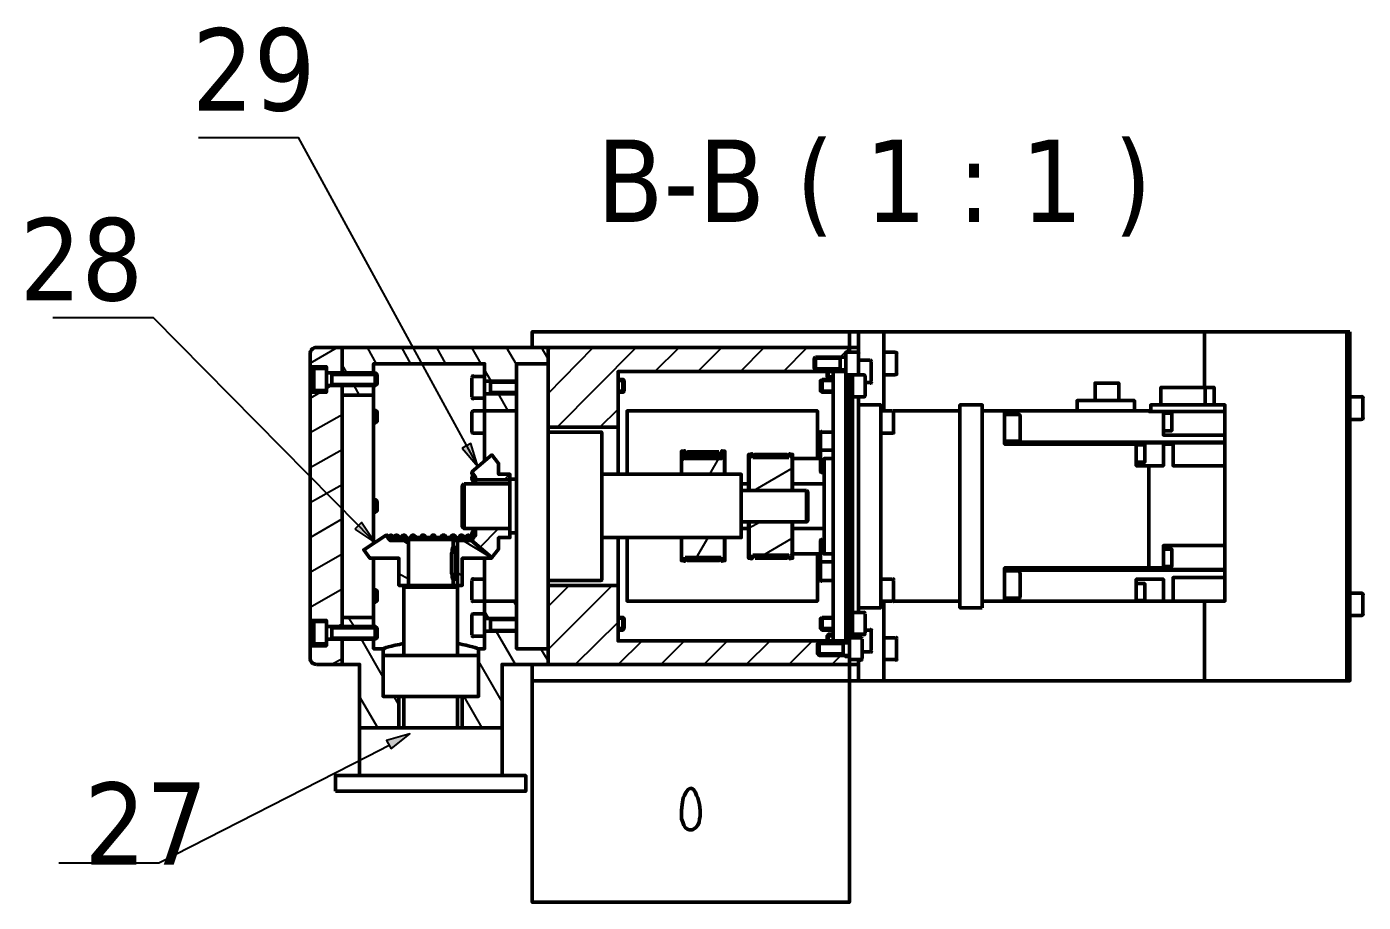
# Model space of a CAD drawing. Header units: millimetres. Extents: x 676 to 1421, y 838 to 1741.
# Drawn here: x 1028.5 to 1344.7, y 838.5 to 1045.7 of the extents above; entities that cross this region are included whole.
import ezdxf

# ---------------------------------------------------------------- set-up
doc = ezdxf.new("R2010")
doc.units = ezdxf.units.MM
for name, color, linetype in [('PDF_Hatch (ISO)', 7, 'Continuous'), ('PDF_Sketch Geometry (ISO)', 7, 'Continuous'), ('PDF_Symbol (ISO)', 7, 'Continuous'), ('PDF_Text', 7, 'Continuous'), ('PDF_Visible (ISO)', 7, 'Continuous'), ('PDF_Visible Narrow (ISO)', 7, 'Continuous')]:
    doc.layers.add(name, color=color, linetype=linetype)
doc.styles.add('PDF Tahoma', font='tahoma.ttf')

msp = doc.modelspace()

# ---------------------------------------------------------------- hatches: boundary and pattern name
at = {"layer": 'PDF_Symbol (ISO)', "transparency": 33554559}
for points in [[(1131.56, 945.89), (1131.56, 945.89), (1135.27, 941.61), (1133.56, 947.04)], [(1106.13, 926.75), (1106.13, 926.75), (1110.84, 923.61), (1107.7, 928.32)], [(1114.79, 874.74), (1114.79, 874.74), (1119.22, 878.31), (1113.65, 876.74)]]:
    msp.add_hatch(color=256, dxfattribs=at).paths.add_polyline_path(points)

# ---------------------------------------------------------------- linework, layer by layer
at = {"layer": 'PDF_Hatch (ISO)', "lineweight": 25}
for points in [[(1095.56, 966.04), (1101.99, 969.75)], [(1111.27, 965.89), (1109.13, 969.75)], [(1119.41, 965.89), (1117.27, 969.75)], [(1127.7, 965.89), (1125.56, 969.75)], [(1135.99, 965.89), (1133.84, 969.75)], [(1144.41, 965.75), (1141.99, 969.75)], [(1151.84, 967.04), (1150.27, 969.75)], [(1151.84, 958.89), (1162.56, 969.75)], [(1151.84, 969.04), (1152.56, 969.75)], [(1153.99, 950.89), (1172.7, 969.75)], [(1177.13, 964.04), (1182.84, 969.75)], [(1187.27, 964.04), (1192.99, 969.75)], [(1197.41, 964.04), (1202.99, 969.75)], [(1207.56, 964.04), (1213.13, 969.75)], [(1220.99, 967.46), (1223.13, 969.61)], [(1104.27, 963.75), (1103.13, 965.75)], [(1138.41, 961.75), (1136.84, 964.46)], [(1217.56, 964.04), (1217.99, 964.46)], [(1095.56, 957.75), (1097.99, 959.18)], [(1099.41, 959.89), (1100.56, 960.75)], [(1107.27, 958.46), (1105.99, 960.75)], [(1142.41, 954.75), (1140.13, 958.75)], [(1164.13, 950.89), (1168.41, 955.18)], [(1095.56, 949.61), (1103.13, 953.89)], [(1223.13, 953.46), (1222.27, 954.18)], [(1095.56, 941.32), (1103.13, 945.61)], [(1183.41, 942.61), (1184.27, 943.89)], [(1190.13, 939.75), (1192.27, 943.46)], [(1191.84, 944.32), (1190.99, 945.04)], [(1192.84, 944.46), (1193.27, 945.18)], [(1199.41, 943.46), (1200.13, 943.89)], [(1206.56, 943.75), (1206.13, 944.46)], [(1223.13, 943.32), (1222.27, 944.04)], [(1141.56, 938.46), (1142.7, 939.75)], [(1200.56, 935.89), (1209.56, 941.18)], [(1095.56, 933.04), (1103.13, 937.32)], [(1223.13, 933.32), (1222.27, 934.04)], [(1095.56, 924.75), (1103.13, 929.18)], [(1135.7, 922.46), (1140.13, 926.89)], [(1199.41, 927.04), (1201.99, 928.46)], [(1118.84, 923.18), (1117.41, 924.04)], [(1137.7, 920.46), (1131.7, 924.04)], [(1186.99, 920.04), (1189.7, 924.75)], [(1202.7, 920.61), (1209.56, 924.61)], [(1223.13, 923.18), (1222.27, 923.89)], [(1095.56, 916.61), (1103.13, 920.89)], [(1110.27, 919.89), (1109.27, 920.46)], [(1203.84, 919.89), (1203.41, 920.61)], [(1186.56, 919.32), (1185.84, 920.04)], [(1118.84, 914.89), (1116.56, 916.18)], [(1131.56, 915.75), (1130.41, 916.46)], [(1223.13, 913.04), (1222.27, 913.75)], [(1095.56, 908.32), (1103.13, 912.61)], [(1151.84, 898.32), (1166.99, 913.46)], [(1151.84, 908.46), (1156.84, 913.46)], [(1144.41, 908.61), (1143.7, 909.75)], [(1101.84, 903.75), (1103.13, 904.32)], [(1105.99, 903.75), (1104.56, 905.89)], [(1137.84, 905.61), (1136.84, 907.32)], [(1158.27, 894.75), (1168.41, 904.75)], [(1144.13, 894.75), (1139.56, 902.61)], [(1223.13, 902.89), (1222.27, 903.75)], [(1112.84, 891.75), (1107.7, 900.75)], [(1151.84, 895.61), (1150.13, 898.46)], [(1168.41, 894.75), (1174.13, 900.32)], [(1178.56, 894.75), (1184.13, 900.32)], [(1188.7, 894.75), (1194.27, 900.32)], [(1198.7, 894.75), (1204.41, 900.32)], [(1208.84, 894.75), (1214.41, 900.32)], [(1100.56, 894.75), (1103.13, 896.18)], [(1140.99, 885.89), (1135.41, 895.61)], [(1218.99, 894.75), (1221.13, 896.89)], [(1111.56, 879.75), (1107.27, 887.18)], [(1116.56, 885.18), (1115.41, 887.18)], [(1136.27, 879.75), (1131.99, 887.18)]]:
    msp.add_lwpolyline(points, dxfattribs=at)
at = {"layer": 'PDF_Sketch Geometry (ISO)', "lineweight": 25}
msp.add_lwpolyline([(1112.84, 887.18), (1112.84, 896.89), (1135.41, 896.89), (1135.41, 887.18)], close=True, dxfattribs=at)
at = {"layer": 'PDF_Symbol (ISO)', "lineweight": 25}
for points in [[(1069.13, 1019.46), (1092.7, 1019.46), (1132.56, 946.46), (1135.27, 941.61)], [(1034.7, 976.89), (1058.41, 976.89), (1106.99, 927.61), (1110.84, 923.61)], [(1036.1, 847.78), (1059.81, 847.78), (1109.24, 873.07), (1114.24, 875.64)]]:
    msp.add_lwpolyline(points, dxfattribs=at)
for points in [[(1131.56, 945.89), (1135.27, 941.61), (1133.56, 947.04)], [(1106.13, 926.75), (1110.84, 923.61), (1107.7, 928.32)], [(1114.75, 874.74), (1119.17, 878.31), (1113.6, 876.74)]]:
    msp.add_lwpolyline(points, close=True, dxfattribs=at)
at = {"layer": 'PDF_Visible (ISO)', "lineweight": 50}
for points in [[(1148.13, 969.75), (1148.13, 973.46), (1223.13, 973.46)], [(1225.27, 973.46), (1231.27, 973.46)], [(1231.27, 890.89), (1307.13, 890.89), (1307.13, 909.75), (1307.13, 890.89), (1340.84, 890.89), (1340.84, 973.46), (1307.13, 973.46), (1307.13, 960.32), (1307.13, 973.46), (1231.27, 973.46), (1231.27, 954.75)], [(1095.56, 968.18), (1095.56, 965.18), (1099.41, 965.18), (1099.41, 964.75), (1099.41, 959.61)], [(1110.99, 963.75), (1111.41, 963.32), (1111.41, 961.04), (1110.99, 960.75), (1110.99, 963.75), (1099.41, 963.75), (1103.13, 963.75), (1103.13, 969.75), (1097.13, 969.75)], [(1103.13, 900.75), (1103.13, 894.75), (1107.27, 894.75), (1107.27, 879.75), (1116.56, 879.75), (1140.99, 879.75), (1140.99, 894.75), (1151.84, 894.75), (1151.84, 898.46), (1144.41, 898.46), (1151.84, 898.46), (1151.84, 965.89), (1151.84, 969.75), (1163.13, 969.75), (1223.13, 969.75), (1223.13, 968.61)], [(1144.41, 898.46), (1144.41, 965.89), (1151.84, 965.89), (1151.84, 969.75), (1103.13, 969.75), (1103.13, 963.75)], [(1224.99, 968.61), (1222.27, 968.61), (1222.27, 963.32), (1222.27, 899.89)], [(1225.27, 969.75), (1225.27, 968.32), (1225.27, 963.61), (1225.27, 963.32)], [(1233.99, 968.61), (1231.27, 968.61)], [(1234.27, 963.61), (1234.27, 968.32)], [(1095.56, 959.18), (1095.56, 965.18)], [(1096.41, 959.89), (1096.41, 964.46)], [(1096.7, 964.75), (1099.41, 964.75)], [(1110.56, 963.75), (1110.56, 965.89), (1136.84, 965.89), (1136.84, 962.89), (1136.84, 957.75), (1134.13, 957.75)], [(1151.84, 965.89), (1144.41, 965.89)], [(1222.27, 967.46), (1215.13, 967.46)], [(1222.27, 964.46), (1215.13, 964.46)], [(1220.99, 964.46), (1220.99, 967.46)], [(1227.99, 966.75), (1225.27, 966.75)], [(1228.27, 961.75), (1228.27, 966.32)], [(1100.7, 960.75), (1100.7, 963.75)], [(1133.84, 958.04), (1133.84, 962.61)], [(1134.13, 962.89), (1136.84, 962.89)], [(1138.27, 958.75), (1138.27, 961.75)], [(1151.84, 950.89), (1168.41, 950.89), (1168.41, 964.04), (1219.27, 964.04), (1222.27, 964.04)], [(1168.41, 959.18), (1169.56, 959.18), (1169.84, 959.46), (1169.84, 961.89), (1169.56, 962.18), (1168.41, 962.18)], [(1169.56, 959.18), (1169.56, 962.18)], [(1219.27, 962.18), (1216.7, 962.18)], [(1217.84, 964.04), (1217.84, 962.89), (1218.13, 962.61), (1218.13, 964.04)], [(1219.27, 962.61), (1218.13, 962.61)], [(1219.27, 900.32), (1219.27, 964.04)], [(1226.56, 963.32), (1224.99, 963.32), (1222.27, 963.32)], [(1223.13, 895.89), (1223.13, 901.04), (1223.13, 963.32)], [(1223.84, 963.32), (1223.84, 901.04)], [(1226.84, 958.32), (1226.84, 963.04)], [(1227.99, 961.46), (1226.84, 961.46)], [(1233.99, 963.32), (1231.27, 963.32)], [(1281.27, 957.18), (1281.27, 961.32), (1286.84, 961.32), (1286.84, 957.18)], [(1096.7, 959.61), (1099.41, 959.61), (1099.41, 959.18), (1095.56, 959.18), (1095.56, 905.18), (1099.41, 905.18), (1099.41, 904.89), (1099.41, 899.61), (1099.41, 899.18), (1095.56, 899.18), (1095.56, 896.18)], [(1110.99, 903.75), (1099.41, 903.75), (1103.13, 903.75), (1103.13, 960.75), (1099.41, 960.75), (1110.99, 960.75)], [(1103.13, 960.75), (1103.13, 958.46), (1110.56, 958.46), (1110.56, 960.75)], [(1110.56, 923.32), (1110.56, 958.46)], [(1219.27, 959.18), (1216.7, 959.18)], [(1226.56, 958.04), (1223.84, 958.04)], [(1225.27, 958.04), (1225.27, 907.04)], [(1307.27, 960.32), (1296.84, 960.32), (1296.84, 956.18)], [(1309.41, 956.18), (1309.41, 960.32), (1307.27, 960.32), (1307.27, 956.18)], [(1344.27, 958.04), (1341.56, 958.04)], [(1110.56, 951.89), (1110.99, 951.89), (1111.41, 952.18), (1111.41, 954.61), (1110.99, 954.89), (1110.56, 954.89)], [(1110.99, 951.89), (1110.99, 954.89)], [(1136.84, 957.75), (1136.84, 954.75), (1144.41, 954.75)], [(1225.27, 956.18), (1230.56, 956.18), (1230.56, 908.18), (1225.27, 908.18)], [(1276.99, 954.75), (1276.99, 957.18), (1290.56, 957.18), (1290.56, 954.75)], [(1294.41, 954.61), (1294.41, 956.18), (1311.99, 956.18), (1311.99, 954.61), (1311.99, 949.04), (1311.99, 947.32), (1311.99, 947.18), (1311.99, 941.75), (1311.99, 922.89), (1311.99, 917.18), (1311.99, 917.04), (1311.99, 915.32), (1311.99, 909.75), (1299.7, 909.75)], [(1344.56, 953.18), (1344.56, 957.75)], [(1133.84, 949.75), (1133.84, 954.46)], [(1136.84, 942.89), (1136.84, 954.75), (1134.13, 954.75)], [(1170.56, 939.75), (1170.56, 954.75), (1215.56, 954.75), (1215.56, 943.46)], [(1233.27, 954.75), (1230.56, 954.75)], [(1233.41, 954.75), (1249.27, 954.75)], [(1233.56, 949.75), (1233.56, 954.46)], [(1254.56, 954.75), (1259.84, 954.75), (1276.99, 954.75), (1290.56, 954.75), (1293.99, 954.75), (1293.99, 954.61), (1297.41, 954.61), (1311.99, 954.61)], [(1311.99, 947.18), (1299.7, 947.18), (1299.7, 946.89), (1297.41, 946.89), (1297.41, 947.18), (1290.99, 947.18), (1290.99, 946.89), (1259.84, 946.89), (1259.84, 954.75)], [(1263.27, 953.89), (1259.84, 953.89)], [(1263.56, 947.89), (1263.56, 953.61)], [(1311.99, 949.04), (1297.41, 949.04), (1297.41, 954.61)], [(1297.41, 950.04), (1299.41, 950.04), (1299.41, 954.18), (1297.41, 954.18)], [(1344.27, 952.75), (1341.56, 952.75)], [(1134.13, 949.46), (1136.84, 949.46)], [(1164.41, 949.75), (1152.13, 949.75)], [(1164.56, 914.75), (1164.56, 949.61)], [(1168.41, 939.75), (1168.41, 950.89)], [(1216.27, 940.46), (1216.27, 945.18), (1216.27, 949.46)], [(1216.7, 949.75), (1219.27, 949.75)], [(1233.27, 949.46), (1230.56, 949.46)], [(1216.7, 945.46), (1219.27, 945.46)], [(1263.27, 947.61), (1259.84, 947.61)], [(1311.99, 947.32), (1259.84, 947.32)], [(1290.99, 946.89), (1290.99, 941.75), (1293.99, 941.75), (1293.99, 917.61)], [(1290.99, 942.61), (1292.99, 942.61), (1292.99, 946.75), (1290.99, 946.75)], [(1293.99, 941.75), (1297.41, 941.75), (1297.41, 946.89)], [(1311.99, 941.75), (1299.7, 941.75), (1299.7, 946.89)], [(1131.99, 926.89), (1142.84, 926.89), (1134.7, 926.89), (1134.7, 925.46), (1133.84, 924.04), (1138.56, 920.04), (1140.13, 922.04), (1140.13, 924.75), (1142.84, 924.75), (1142.84, 925.89), (1142.84, 938.61), (1142.84, 939.75), (1140.13, 939.75), (1140.13, 942.32), (1138.56, 944.32), (1133.84, 940.32), (1134.7, 939.04), (1134.7, 938.46), (1142.84, 938.46)], [(1184.27, 944.46), (1184.13, 945.32), (1183.41, 945.18), (1183.41, 944.32), (1183.41, 939.75), (1193.56, 939.75), (1193.56, 944.32), (1193.7, 945.18), (1192.99, 945.32), (1192.84, 944.46)], [(1183.41, 939.75), (1183.41, 945.18)], [(1184.84, 944.32), (1184.84, 944.32)], [(1192.27, 944.32), (1192.27, 944.32)], [(1193.7, 939.75), (1193.7, 945.18)], [(1200.27, 943.89), (1200.13, 944.61), (1199.27, 944.46), (1199.41, 943.75), (1199.41, 935.89), (1209.56, 935.89), (1209.56, 943.75), (1209.7, 944.46), (1208.99, 944.61), (1208.84, 943.89)], [(1199.27, 935.89), (1199.27, 944.46)], [(1208.84, 943.75), (1200.27, 943.75)], [(1209.7, 935.89), (1209.7, 944.46)], [(1209.7, 943.46), (1216.27, 943.46)], [(1219.27, 920.89), (1217.13, 920.89), (1217.13, 943.46), (1219.27, 943.46)], [(1133.84, 940.32), (1133.84, 940.32)], [(1133.84, 940.32), (1134.27, 939.61), (1134.7, 938.89), (1134.27, 939.46), (1133.84, 940.04)], [(1133.84, 940.18), (1133.84, 940.04), (1133.84, 939.89), (1134.27, 939.18), (1134.7, 938.46), (1134.7, 937.46), (1134.13, 938.04), (1133.84, 938.75), (1133.84, 939.04), (1134.13, 939.32)], [(1164.56, 924.75), (1197.56, 924.75), (1197.56, 939.75), (1164.56, 939.75)], [(1216.7, 940.18), (1217.13, 940.18)], [(1131.99, 937.46), (1142.84, 937.46)], [(1134.7, 938.18), (1134.27, 938.61), (1133.84, 939.04)], [(1134.13, 937.46), (1134.41, 937.61)], [(1142.84, 938.61), (1144.41, 938.61)], [(1197.56, 937.46), (1199.27, 937.46)], [(1197.56, 935.89), (1212.99, 935.89)], [(1209.7, 937.46), (1217.13, 937.46)], [(1134.27, 925.32), (1133.84, 925.61), (1133.84, 925.89), (1134.13, 926.46), (1134.56, 926.89)], [(1197.56, 928.46), (1212.99, 928.46)], [(1197.56, 926.89), (1199.27, 926.89)], [(1208.84, 920.46), (1208.99, 919.75), (1209.7, 919.89), (1209.56, 920.61), (1209.56, 928.46), (1199.41, 928.46), (1199.41, 920.61), (1199.27, 919.89), (1200.13, 919.75), (1200.27, 920.46)], [(1199.27, 919.89), (1199.27, 928.46)], [(1209.7, 919.89), (1209.7, 928.46)], [(1209.7, 926.89), (1217.13, 926.89)], [(1117.7, 924.04), (1117.56, 924.61), (1117.56, 925.32), (1117.99, 925.32), (1118.41, 924.75), (1118.84, 924.32), (1118.84, 913.46), (1118.84, 924.04), (1114.56, 924.04), (1113.56, 925.32), (1108.27, 921.89), (1109.7, 919.89), (1116.56, 919.89), (1116.56, 913.46), (1118.13, 913.46), (1117.7, 913.04), (1130.41, 913.04), (1130.13, 913.46)], [(1113.56, 925.32), (1113.56, 925.32)], [(1113.56, 925.18), (1113.7, 925.32), (1114.13, 924.61), (1114.56, 924.04), (1113.99, 924.61), (1113.56, 925.32)], [(1113.7, 925.32), (1113.84, 925.32), (1114.41, 924.61), (1114.99, 924.04)], [(1114.13, 925.04), (1114.56, 925.32)], [(1115.27, 924.04), (1114.84, 924.61), (1114.56, 925.32), (1114.84, 925.32), (1115.41, 924.61), (1115.99, 924.04)], [(1115.27, 924.75), (1115.84, 925.32), (1115.99, 924.61), (1116.27, 924.04)], [(1115.84, 925.32), (1116.13, 925.32), (1116.84, 924.61), (1117.27, 924.04)], [(1116.84, 924.61), (1117.56, 925.32)], [(1119.27, 924.75), (1119.7, 925.32), (1119.56, 924.75)], [(1119.7, 925.32), (1120.13, 925.32), (1120.7, 924.75)], [(1121.84, 924.89), (1121.84, 924.75), (1121.99, 925.32), (1122.56, 925.32), (1122.99, 924.75)], [(1124.13, 924.75), (1124.41, 925.32), (1124.99, 925.32), (1125.27, 924.75)], [(1126.41, 924.75), (1126.84, 925.32), (1127.41, 925.32)], [(1127.7, 924.75), (1127.41, 925.32), (1127.56, 924.75)], [(1128.7, 924.75), (1129.13, 925.32), (1129.7, 925.32), (1130.41, 924.32)], [(1129.41, 924.32), (1129.41, 922.46)], [(1129.41, 924.04), (1130.41, 924.04)], [(1129.56, 924.04), (1129.7, 924.61), (1129.7, 925.32)], [(1130.13, 924.04), (1130.56, 924.61), (1131.13, 925.32), (1131.56, 925.32), (1132.27, 924.75)], [(1131.27, 924.04), (1131.41, 924.61), (1131.56, 925.32)], [(1131.7, 924.04), (1132.13, 924.61), (1132.84, 925.32), (1133.13, 925.32), (1133.56, 924.89)], [(1132.56, 924.04), (1132.84, 924.61), (1133.13, 925.32)], [(1132.84, 924.04), (1133.41, 924.61), (1133.99, 925.32), (1134.13, 925.32), (1133.84, 924.61), (1133.41, 924.04)], [(1134.56, 925.18), (1134.7, 925.32), (1134.56, 925.32), (1133.99, 924.61), (1133.56, 924.04)], [(1133.7, 924.04), (1134.27, 924.75), (1134.7, 925.46)], [(1133.84, 925.61), (1134.27, 925.89), (1134.7, 926.32)], [(1134.7, 925.61), (1134.27, 925.04), (1133.84, 924.46), (1133.84, 924.61), (1134.27, 925.32), (1134.7, 926.04)], [(1133.84, 924.46), (1133.84, 924.46)], [(1133.84, 924.04), (1133.84, 924.04)], [(1134.13, 925.32), (1134.13, 925.32)], [(1134.7, 925.32), (1134.7, 925.32)], [(1142.84, 925.89), (1144.41, 925.89)], [(1168.41, 913.46), (1168.41, 924.75)], [(1215.56, 920.89), (1215.56, 909.75), (1170.56, 909.75), (1170.56, 924.75)], [(1192.84, 919.89), (1192.99, 919.18), (1193.7, 919.32), (1193.56, 920.04), (1193.56, 924.75), (1183.41, 924.75), (1183.41, 920.04), (1183.41, 919.32), (1184.13, 919.18), (1184.27, 919.89)], [(1183.41, 919.32), (1183.41, 924.75)], [(1193.7, 919.32), (1193.7, 924.75)], [(1216.27, 914.89), (1216.27, 919.32), (1216.27, 923.89)], [(1216.7, 924.18), (1217.13, 924.18)], [(1129.99, 914.89), (1129.41, 914.89), (1129.27, 915.04), (1129.13, 915.46), (1129.13, 916.04), (1128.99, 916.46), (1128.99, 916.89), (1128.99, 920.61), (1128.99, 920.89), (1129.13, 921.32), (1129.13, 921.89), (1129.27, 922.32), (1129.27, 922.46), (1129.41, 922.46), (1129.99, 922.46)], [(1200.27, 920.61), (1208.84, 920.61)], [(1209.7, 920.89), (1216.27, 920.89)], [(1254.56, 909.75), (1259.84, 909.75), (1259.84, 917.61), (1293.99, 917.61), (1297.41, 917.61), (1297.41, 922.89), (1311.99, 922.89)], [(1297.41, 917.89), (1299.41, 917.89), (1299.41, 922.04), (1297.41, 922.04)], [(1110.56, 905.89), (1110.56, 919.89)], [(1134.13, 909.75), (1136.84, 909.75), (1136.84, 919.89)], [(1138.41, 919.89), (1138.56, 920.04)], [(1184.27, 920.04), (1192.84, 920.04)], [(1216.7, 919.04), (1219.27, 919.04)], [(1311.99, 917.04), (1259.84, 917.04)], [(1311.99, 917.18), (1297.41, 917.18), (1297.41, 917.61)], [(1129.41, 914.89), (1129.41, 913.46)], [(1133.84, 910.04), (1133.84, 914.61)], [(1134.13, 914.89), (1136.84, 914.89)], [(1164.41, 914.61), (1152.13, 914.61)], [(1216.7, 914.61), (1219.27, 914.61)], [(1233.27, 914.89), (1230.56, 914.89)], [(1233.56, 910.04), (1233.56, 914.61)], [(1263.27, 916.89), (1259.84, 916.89)], [(1263.56, 910.89), (1263.56, 916.46)], [(1290.99, 909.75), (1290.99, 914.89), (1297.41, 914.89), (1297.41, 909.75), (1299.7, 909.75), (1299.7, 915.32), (1311.99, 915.32)], [(1290.99, 909.89), (1292.99, 909.89), (1292.99, 913.89), (1290.99, 913.89)], [(1110.56, 909.46), (1110.99, 909.46), (1111.41, 909.75), (1111.41, 912.18), (1110.99, 912.46), (1110.56, 912.46)], [(1110.99, 909.46), (1110.99, 912.46)], [(1117.7, 913.04), (1117.7, 896.89)], [(1130.41, 913.46), (1130.13, 913.46), (1118.84, 913.46), (1118.13, 913.46)], [(1130.41, 913.04), (1130.41, 896.89)], [(1215.99, 899.89), (1215.56, 899.61), (1215.56, 897.32), (1215.99, 896.89), (1215.99, 899.89), (1222.99, 899.89), (1222.27, 899.89), (1222.27, 900.32), (1219.27, 900.32), (1168.41, 900.32), (1168.41, 913.46), (1151.84, 913.46)], [(1344.27, 911.61), (1341.56, 911.61)], [(1344.56, 906.61), (1344.56, 911.32)], [(1144.41, 909.75), (1136.84, 909.75), (1136.84, 906.75), (1136.84, 901.46)], [(1225.27, 890.89), (1231.27, 890.89), (1231.27, 909.75)], [(1233.27, 909.75), (1230.56, 909.75)], [(1233.41, 909.75), (1249.27, 909.75)], [(1263.27, 910.46), (1259.84, 910.46)], [(1259.84, 909.75), (1290.99, 909.75), (1293.99, 909.75), (1297.41, 909.75)], [(1095.56, 899.18), (1095.56, 905.18)], [(1096.41, 899.89), (1096.41, 904.46)], [(1096.7, 904.89), (1099.41, 904.89)], [(1110.56, 903.75), (1110.56, 905.89), (1103.13, 905.89), (1103.13, 903.75)], [(1133.84, 901.75), (1133.84, 906.46)], [(1134.13, 906.75), (1136.84, 906.75)], [(1138.27, 902.61), (1138.27, 905.61)], [(1168.41, 902.89), (1169.56, 902.89), (1169.84, 903.32), (1169.84, 905.61), (1169.56, 905.89), (1168.41, 905.89)], [(1169.56, 902.89), (1169.56, 905.89)], [(1219.27, 905.89), (1216.7, 905.89)], [(1226.56, 907.04), (1223.84, 907.04)], [(1226.84, 902.18), (1226.84, 906.75)], [(1344.27, 906.32), (1341.56, 906.32)], [(1097.13, 894.75), (1103.13, 894.75), (1103.13, 900.75), (1099.41, 900.75), (1110.99, 900.75), (1110.99, 903.75), (1111.41, 903.32), (1111.41, 901.04), (1110.99, 900.75)], [(1100.7, 900.75), (1100.7, 903.75)], [(1110.56, 900.75), (1110.56, 898.46), (1112.84, 898.46), (1112.84, 887.18), (1113.13, 887.18), (1134.41, 887.18), (1135.13, 887.18), (1135.41, 887.18), (1135.41, 898.46), (1136.84, 898.46), (1136.84, 901.46), (1134.13, 901.46)], [(1219.27, 902.89), (1216.7, 902.89)], [(1218.13, 900.32), (1218.13, 901.89), (1217.84, 901.46), (1217.84, 900.32)], [(1219.27, 901.89), (1218.13, 901.89)], [(1226.56, 901.89), (1223.84, 901.89)], [(1225.27, 901.89), (1225.27, 901.04)], [(1227.99, 902.89), (1226.84, 902.89)], [(1228.27, 898.04), (1228.27, 902.61)], [(1096.7, 899.61), (1099.41, 899.61)], [(1112.84, 898.46), (1112.99, 898.46), (1113.13, 898.61), (1113.56, 898.75), (1114.13, 898.89), (1114.84, 899.04), (1115.7, 899.32), (1116.7, 899.46), (1117.7, 899.75)], [(1130.41, 899.75), (1131.56, 899.46), (1132.41, 899.32), (1133.27, 899.04), (1133.99, 898.89), (1134.56, 898.75), (1134.99, 898.61), (1135.27, 898.46), (1135.41, 898.46)], [(1151.84, 898.46), (1151.84, 894.75), (1163.13, 894.75), (1223.13, 894.75), (1223.13, 895.89), (1225.84, 895.89)], [(1221.7, 896.89), (1221.7, 899.89)], [(1225.84, 901.04), (1223.13, 901.04)], [(1226.13, 896.18), (1226.13, 900.75)], [(1233.99, 901.04), (1231.27, 901.04)], [(1234.27, 896.18), (1234.27, 900.75)], [(1112.84, 896.75), (1112.84, 887.46)], [(1113.13, 896.89), (1135.13, 896.89)], [(1135.41, 896.75), (1135.41, 887.46)], [(1222.99, 896.89), (1215.99, 896.89)], [(1222.27, 896.61), (1223.13, 896.61), (1222.27, 896.61), (1222.27, 896.89)], [(1225.27, 895.89), (1225.27, 894.75)], [(1227.99, 897.75), (1226.13, 897.75)], [(1233.99, 895.89), (1231.27, 895.89)], [(1223.13, 890.89), (1225.27, 890.89), (1225.27, 894.75), (1223.13, 894.75), (1223.13, 890.89), (1148.13, 890.89), (1148.13, 894.75)], [(1116.56, 879.75), (1116.56, 887.18)], [(1117.7, 887.18), (1117.7, 879.75)], [(1130.41, 887.18), (1130.41, 879.75)], [(1131.56, 887.18), (1131.56, 879.75)], [(1107.27, 879.75), (1107.27, 868.46)], [(1140.99, 879.75), (1140.99, 868.46)]]:
    msp.add_lwpolyline(points, dxfattribs=at)
for points in [[(1225.27, 973.46), (1223.13, 973.46), (1223.13, 969.75), (1225.27, 969.75)], [(1341.56, 973.46), (1340.84, 973.46), (1340.84, 890.89), (1341.56, 890.89)], [(1215.13, 967.46), (1214.84, 967.18), (1214.84, 964.75), (1215.13, 964.46)], [(1144.41, 961.75), (1136.99, 961.75)], [(1216.7, 962.18), (1216.27, 961.89), (1216.27, 959.46), (1216.7, 959.18)], [(1144.41, 958.75), (1136.99, 958.75)], [(1254.56, 908.18), (1254.56, 956.18), (1249.27, 956.18), (1249.27, 908.18)], [(1192.84, 944.32), (1192.84, 943.46), (1184.27, 943.46), (1184.27, 944.32)], [(1192.27, 945.04), (1184.84, 945.04), (1184.84, 944.32), (1192.27, 944.32)], [(1200.84, 943.75), (1208.27, 943.75), (1208.27, 944.46), (1200.84, 944.46)], [(1131.99, 937.46), (1131.56, 937.04), (1131.56, 927.32), (1131.99, 926.89)], [(1212.99, 935.89), (1213.27, 935.61), (1213.27, 928.75), (1212.99, 928.46)], [(1110.56, 933.75), (1110.99, 933.75), (1111.41, 933.32), (1111.41, 931.04), (1110.99, 930.75), (1110.56, 930.75), (1110.99, 930.75), (1111.41, 931.04), (1111.41, 933.32), (1110.99, 933.75)], [(1110.99, 933.75), (1110.99, 930.75)], [(1129.41, 924.32), (1128.99, 924.75), (1119.27, 924.75), (1118.84, 924.32)], [(1138.56, 919.89), (1133.7, 924.04), (1130.41, 924.04), (1130.41, 913.46), (1131.56, 913.46), (1131.56, 919.89)], [(1130.27, 922.18), (1130.27, 920.61), (1130.27, 916.89), (1130.27, 915.18), (1129.99, 914.89), (1129.99, 916.89), (1129.99, 920.61), (1129.99, 922.46)], [(1200.84, 919.89), (1208.27, 919.89), (1208.27, 920.61), (1200.84, 920.61)], [(1192.27, 920.04), (1184.84, 920.04), (1184.84, 919.32), (1192.27, 919.32)], [(1144.41, 905.61), (1136.99, 905.61)], [(1216.7, 905.89), (1216.27, 905.61), (1216.27, 903.32), (1216.7, 902.89)], [(1144.41, 902.61), (1136.99, 902.61)], [(1223.13, 875.89), (1223.13, 838.46), (1148.13, 838.46), (1148.13, 875.89), (1148.13, 890.89), (1223.13, 890.89)], [(1101.56, 864.75), (1101.56, 868.46), (1146.56, 868.46), (1146.56, 864.75)], [(1185.56, 855.61), (1185.27, 855.61), (1184.84, 855.75), (1184.27, 856.18), (1183.99, 856.75), (1183.7, 857.46), (1183.41, 858.18), (1183.41, 858.75), (1183.41, 860.18), (1183.56, 861.61), (1183.84, 863.18), (1184.13, 863.75), (1184.41, 864.46), (1184.99, 865.18), (1185.27, 865.32), (1185.56, 865.46), (1185.99, 865.32), (1186.27, 865.18), (1186.7, 864.46), (1186.99, 863.75), (1187.27, 863.18), (1187.7, 861.61), (1187.84, 860.18), (1187.84, 858.75), (1187.7, 858.18), (1187.56, 857.46), (1187.27, 856.75), (1186.84, 856.18), (1186.27, 855.75), (1185.99, 855.61)]]:
    msp.add_lwpolyline(points, close=True, dxfattribs=at)
for centre, radius, start, end in [((1097.06, 968.25), 1.5, 89.9999, 180.0001), ((1222.2, 967.54), 0.0714, 269.9903, 359.9974), ((1225.06, 968.25), 0.357, 359.9933, 89.9989), ((1234.06, 968.25), 0.357, 359.9933, 89.9989), ((1096.63, 964.54), 0.357, 89.9997, 180.0003), ((1222.2, 964.39), 0.0714, 0.003, 89.9964), ((1228.06, 966.39), 0.357, 0.0066, 90.0013), ((1099.49, 963.82), 0.0714, 179.9903, 269.9974), ((1134.2, 962.68), 0.357, 89.9997, 180.0003), ((1136.91, 961.82), 0.0714, 179.9903, 269.9974), ((1225.06, 963.68), 0.357, 269.9936, 359.9942), ((1226.49, 962.96), 0.357, 0.0065, 90.0011), ((1228.06, 961.68), 0.357, 269.9936, 359.9942), ((1234.06, 963.68), 0.357, 269.9936, 359.9942), ((1096.63, 959.82), 0.357, 179.9936, 269.9942), ((1099.49, 960.68), 0.0714, 89.9964, 180.0036), ((1136.91, 958.68), 0.0714, 89.9964, 180.0036), ((1226.49, 958.39), 0.357, 269.9936, 359.9942), ((1344.34, 957.82), 0.357, 359.9936, 89.9942), ((1134.2, 957.96), 0.357, 179.9936, 269.9942), ((1134.2, 954.39), 0.357, 89.9997, 180.0003), ((1233.34, 954.39), 0.357, 0.0066, 90.0012), ((1263.2, 953.54), 0.357, 0.0066, 90.0012), ((1344.34, 953.11), 0.357, 269.9936, 359.9942), ((1134.2, 949.82), 0.357, 179.9936, 269.9942), ((1152.06, 949.54), 0.214, 89.9992, 180.0008), ((1164.34, 949.54), 0.214, 359.993, 89.9947), ((1216.63, 949.54), 0.357, 89.9997, 180.0003), ((1233.34, 949.82), 0.357, 269.9936, 359.9942), ((1216.63, 945.11), 0.357, 89.9997, 180.0003), ((1263.2, 947.96), 0.357, 269.9936, 359.9942), ((1183.49, 944.39), 0.785, 359.9914, 9.994), ((1193.63, 944.39), 0.786, 169.9969, 179.992), ((1199.49, 943.82), 0.785, 0.032, 10.0341), ((1209.63, 943.82), 0.786, 169.9969, 179.992), ((1216.63, 940.54), 0.357, 179.9936, 269.9942), ((1216.63, 923.96), 0.357, 89.9997, 180.0003), ((1183.49, 920.11), 0.786, 349.9969, 359.992), ((1193.63, 920.11), 0.786, 179.9941, 189.9892), ((1199.49, 920.68), 0.786, 349.9969, 359.992), ((1209.63, 920.68), 0.786, 179.9941, 189.9892), ((1216.63, 919.25), 0.357, 179.9936, 269.9942), ((1134.2, 914.68), 0.357, 89.9997, 180.0003), ((1152.06, 914.82), 0.214, 179.993, 269.9947), ((1164.34, 914.82), 0.214, 269.993, 359.9947), ((1216.63, 914.82), 0.357, 179.9936, 269.9942), ((1233.34, 914.68), 0.357, 0.0066, 90.0012), ((1263.2, 916.39), 0.357, 0.0066, 90.0012), ((1263.2, 910.82), 0.357, 269.9936, 359.9942), ((1344.34, 911.25), 0.357, 359.9936, 89.9942), ((1134.2, 909.96), 0.357, 179.9936, 269.9942), ((1233.34, 909.96), 0.357, 269.9936, 359.9942), ((1096.63, 904.54), 0.357, 89.9997, 180.0003), ((1134.2, 906.39), 0.357, 89.9997, 180.0003), ((1136.91, 905.68), 0.0714, 179.9903, 269.9974), ((1226.49, 906.82), 0.357, 0.0066, 90.0012), ((1344.34, 906.68), 0.357, 269.9936, 359.9942), ((1099.49, 903.82), 0.0714, 179.9903, 269.9974), ((1134.2, 901.68), 0.357, 179.9936, 269.9942), ((1136.91, 902.54), 0.0714, 89.9964, 180.0036), ((1225.77, 900.82), 0.357, 0.0033, 89.989), ((1226.49, 902.11), 0.357, 269.9936, 359.9942), ((1228.06, 902.68), 0.357, 0.0078, 90.0079), ((1234.06, 900.82), 0.357, 359.9933, 89.9989), ((1096.63, 899.82), 0.357, 179.9936, 269.9942), ((1099.49, 900.68), 0.0714, 89.9964, 180.0036), ((1223.06, 899.96), 0.0714, 269.9903, 359.9974), ((1228.06, 897.96), 0.357, 269.9936, 359.9942), ((1097.06, 896.25), 1.5, 179.9938, 269.994), ((1113.06, 896.68), 0.214, 89.9992, 180.0008), ((1135.06, 896.68), 0.214, 359.993, 89.9947), ((1223.06, 896.82), 0.0714, 359.9903, 89.9974), ((1225.77, 896.11), 0.357, 269.9936, 359.9942), ((1234.06, 896.11), 0.357, 269.9936, 359.9942), ((1113.06, 887.39), 0.214, 179.993, 269.9947), ((1135.06, 887.39), 0.214, 269.993, 359.9947)]:
    msp.add_arc(centre, radius, start, end, dxfattribs=at)
at = {"layer": 'PDF_Visible Narrow (ISO)', "lineweight": 40}
for points in [[(1220.99, 967.18), (1214.84, 967.18)], [(1214.84, 964.75), (1220.99, 964.75)], [(1222.27, 967.46), (1219.27, 967.46)], [(1219.27, 964.46), (1222.27, 964.46)], [(1111.41, 963.32), (1100.7, 963.32)], [(1110.56, 963.75), (1103.13, 963.75)], [(1144.41, 961.46), (1138.27, 961.46)], [(1169.84, 961.89), (1168.41, 961.89)], [(1219.27, 961.89), (1216.41, 961.89)], [(1217.84, 962.89), (1219.27, 962.89)], [(1100.7, 961.04), (1111.41, 961.04)], [(1103.13, 960.75), (1110.56, 960.75)], [(1138.27, 959.18), (1144.41, 959.18)], [(1168.41, 959.46), (1169.84, 959.46)], [(1216.41, 959.46), (1219.27, 959.46)], [(1111.41, 954.61), (1110.56, 954.61)], [(1110.56, 952.18), (1111.41, 952.18)], [(1111.41, 912.18), (1110.56, 912.18)], [(1110.56, 909.75), (1111.41, 909.75)], [(1144.41, 905.32), (1138.27, 905.32)], [(1169.84, 905.61), (1168.41, 905.61)], [(1219.27, 905.61), (1216.41, 905.61)], [(1111.41, 903.32), (1100.7, 903.32)], [(1110.56, 903.75), (1103.13, 903.75)], [(1138.27, 902.89), (1144.41, 902.89)], [(1168.41, 903.32), (1169.84, 903.32)], [(1216.41, 903.32), (1219.27, 903.32)], [(1219.27, 901.46), (1217.84, 901.46)], [(1100.7, 901.04), (1111.41, 901.04)], [(1103.13, 900.75), (1110.56, 900.75)], [(1221.7, 899.61), (1215.56, 899.61)], [(1222.27, 899.89), (1219.27, 899.89)], [(1215.56, 897.32), (1221.7, 897.32)], [(1219.27, 896.89), (1222.27, 896.89)]]:
    msp.add_lwpolyline(points, dxfattribs=at)

# ---------------------------------------------------------------- texts
at = {"layer": 'PDF_Text', "attachment_point": 4, "style": 'PDF Tahoma'}
for s, insert, char_height in [('29', (1067.61, 1035.38), 19.475), ('B-B ( 1 : 1 )', (1163.39, 1007.45), 19.48), ('28', (1026.84, 990.46), 19.475), ('27', (1042.1, 857.08), 19.475)]:
    msp.add_mtext(s, dxfattribs=dict(at, insert=insert, char_height=char_height))

doc.saveas('drawing.dxf')
